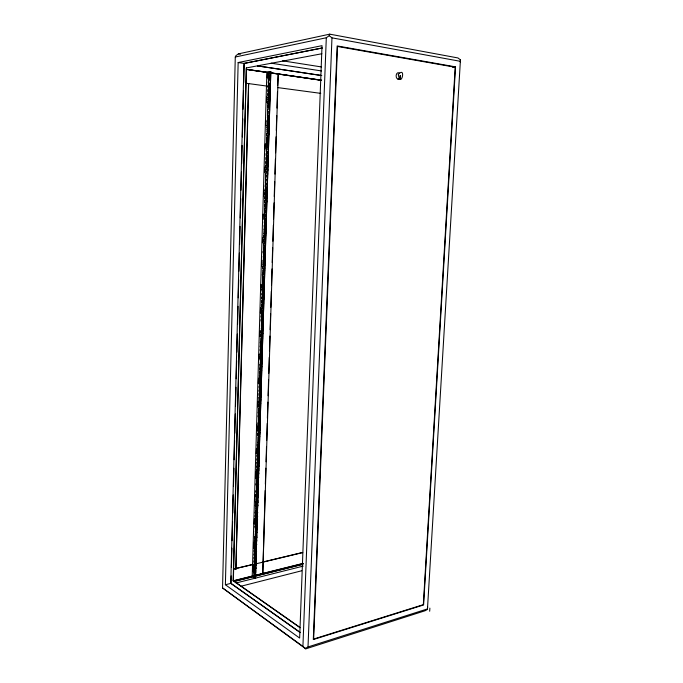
<?xml version="1.0" encoding="UTF-8"?>
<svg xmlns="http://www.w3.org/2000/svg" width="683" height="683" viewBox="0 0 683 683"><rect width="100%" height="100%" fill="white"/><g stroke="black" fill="none" stroke-linecap="round" stroke-linejoin="round"><path stroke-width="1.02" d="M427.635 606.897L427.438 609.458L425.014 610.773L305.788 648.85L222.556 587.935L235.276 57.022L235.942 55.639L238.393 53.88L329.727 34.15L457.977 57.953L460.444 59.865L460.342 62.162M225.39 584.75L238.154 62.537L322.017 45.667L299.641 638.059L225.39 584.75L230.999 583.342L300.409 632.526M230.999 583.342L231.187 575.889M231.4 567.36L231.887 548.184M232.075 540.731L232.57 521.547M232.783 513.027L233.244 494.919M233.458 486.39L233.919 468.282M234.132 459.761L234.619 440.586M234.815 433.124L235.302 413.949M235.49 406.487L235.976 387.312M236.19 378.792L236.651 360.684M236.873 352.155L237.325 334.047M237.573 324.459L238.034 306.351M238.247 297.822L238.709 279.714M238.93 271.194L239.383 253.077M239.605 244.557L240.066 226.449M240.279 217.92L240.766 198.744M240.979 190.224L241.441 172.107M241.662 163.587L242.124 145.479M242.337 136.959L242.798 118.842M243.037 109.254L243.498 91.146M243.72 82.617L244.181 64.509M300.102 627.737L233.142 580.763L246.358 67.933L321.881 53.744M235.823 569.383L248.544 83.471M235.942 569.468L248.68 83.446M252.881 570.971L253.034 565.644M253.53 548.594L253.717 542.2M254.247 524.092L254.4 518.764M254.93 500.648L255.083 495.32M255.587 478.271L255.775 471.885M256.296 453.768L256.458 448.441M256.987 430.333L257.141 425.005M257.67 406.889L257.824 401.561M258.353 383.453L258.507 378.126M259.036 360.009L259.19 354.682M259.719 336.574L259.873 331.246M260.402 313.13L260.556 307.802M261.085 289.694L261.239 284.367M261.768 266.25L261.922 260.932M262.451 242.815L262.605 237.488M263.134 219.38L263.296 214.052M263.817 195.936L263.979 190.608M264.509 172.5L264.663 167.173M265.192 149.056L265.346 143.729M265.875 125.621L266.029 120.293M266.558 102.177L266.712 96.849M267.275 77.674L267.394 73.414M253.905 576.811L254.289 574.412L254.221 576.734L255.51 577.596L254.221 576.734M254.008 573.387L255.604 574.164L254.008 573.387C251.523 567.641 259.429 574.497 254.076 571.065M254.102 569.938L255.707 570.715L254.102 569.938C251.6 564.192 259.557 571.039 254.17 567.616M254.204 566.489L255.809 567.257L254.204 566.489C251.668 560.743 259.694 567.582 254.272 564.158M255.673 561.528L255.604 563.868L254.307 563.031C251.745 557.285 259.83 564.115 254.375 560.7M254.409 559.59L256.014 560.342L254.409 559.59C251.822 553.836 259.967 560.658 254.477 557.251M254.511 556.124L256.125 556.876L254.511 556.124C251.89 550.378 260.103 557.183 254.58 553.785M254.614 552.658L256.227 553.401L254.614 552.658C251.967 546.904 260.24 553.708 254.682 550.319M254.716 549.183L255.101 546.767L255.032 549.115L256.33 549.926L255.032 549.115M254.819 545.726L256.432 546.46L254.819 545.726C252.121 539.971 260.505 546.75 254.887 543.378M254.921 542.251L256.535 542.968L254.921 542.251C252.198 536.496 260.641 543.258 254.99 539.894M256.637 539.476L255.024 538.759C252.275 533.013 260.778 539.758 255.092 536.411M255.126 535.276L255.51 532.851L255.442 535.207L256.74 535.984L255.442 535.207M255.229 531.784L255.613 529.351L255.544 531.716L256.842 532.484L255.544 531.716M255.331 528.283L256.945 528.984L255.331 528.283C252.514 522.546 261.162 529.223 255.399 525.919M255.433 524.783L257.056 525.475L255.433 524.783C252.599 519.046 261.282 525.705 255.502 522.418M255.536 521.274L257.158 521.957L255.536 521.274C252.684 515.545 261.401 522.171 255.604 518.909M255.638 517.765L257.26 518.448L255.638 517.765C252.77 512.045 261.512 518.636 255.707 515.392M255.741 514.248L257.363 514.922L255.741 514.248C252.83 508.528 261.674 515.119 255.809 511.874M255.843 510.73L256.227 508.297L256.159 510.671L257.474 511.396L256.159 510.671M255.946 507.213L257.576 507.87L255.946 507.213C252.923 501.459 262.041 508.101 256.014 504.831M256.048 503.687L257.679 504.336L256.048 503.687C252.992 497.924 262.187 504.566 256.125 501.305M256.159 500.152L256.543 497.711L256.475 500.093L257.781 500.801L256.475 500.093M256.262 496.618L257.892 497.258L256.262 496.618C253.18 490.881 262.417 497.446 256.33 494.227M256.364 493.075L257.995 493.707L256.364 493.075C253.299 487.363 262.485 493.86 256.432 490.684M256.466 489.532L256.859 487.081L256.782 489.472L258.097 490.163L256.782 489.472M256.569 485.98L258.208 486.603L256.569 485.98C253.581 480.337 262.562 486.629 256.646 483.59M256.68 482.429L257.064 479.978L256.996 482.377L258.311 483.043L256.996 482.377M256.782 478.877L258.413 479.483L256.782 478.877C253.871 473.293 262.648 479.398 256.851 476.469M256.885 475.308L258.524 475.914L256.885 475.308C253.991 469.759 262.707 475.786 256.953 472.909M256.987 471.748L258.626 472.337L256.987 471.748C254.127 466.224 262.767 472.166 257.064 469.341M257.098 468.179L258.737 468.76L257.098 468.179C254.264 462.681 262.818 468.538 257.167 465.763M257.201 464.602L258.84 465.183L257.201 464.602C254.4 459.138 262.861 464.901 257.269 462.186M257.303 461.025L258.951 461.597L257.303 461.025C254.546 455.595 262.904 461.264 257.38 458.6M257.414 457.439L259.053 458.003L257.414 457.439C254.691 452.044 262.938 457.619 257.482 455.015M257.517 453.853L259.164 454.408L257.517 453.853C254.827 448.483 262.981 453.973 257.585 451.429M257.619 450.259L259.267 450.814L257.619 450.259C254.981 444.923 263.015 450.319 257.696 447.835M259.378 447.211L257.73 446.665C255.126 441.363 263.049 446.665 257.798 444.232M257.832 443.062L258.225 440.578L258.157 443.011L259.48 443.6L258.157 443.011M257.935 439.451L258.328 436.975L258.259 439.408L259.591 439.989L258.259 439.408M258.046 435.848L259.694 436.369L258.046 435.848C255.562 430.64 263.16 435.677 258.114 433.406M258.148 432.228L259.805 432.749L258.148 432.228C255.707 427.054 263.203 432.006 258.225 429.786M258.259 428.608L259.907 429.12L258.259 428.608C255.852 423.46 263.237 428.335 258.328 426.166M258.362 424.988L260.018 425.492L258.362 424.988C255.997 419.866 263.279 424.664 258.439 422.538M258.473 421.36L258.866 418.867L258.789 421.317L260.129 421.855L258.789 421.317M258.575 417.723L260.232 418.218L258.575 417.723C256.287 412.66 263.365 417.304 258.652 415.273M258.686 414.094L260.343 414.572L258.686 414.094C256.424 409.04 263.407 413.616 258.755 411.636M258.789 410.449L259.181 407.947L259.113 410.406L260.454 410.927L259.113 410.406M258.9 406.803L260.556 407.273L258.9 406.803C256.714 401.8 263.501 406.24 258.968 404.336M259.002 403.149L260.667 403.619L259.002 403.149C256.851 398.172 263.553 402.552 259.079 400.69M259.113 399.495L260.778 399.956L259.113 399.495C256.987 394.535 263.604 398.855 259.181 397.028M259.224 395.841L260.88 396.285L259.224 395.841C257.107 390.889 263.689 395.167 259.292 393.365M259.327 392.179L260.991 392.614L259.327 392.179C257.218 387.244 263.783 391.479 259.403 389.703M259.438 388.507L261.102 388.943L259.438 388.507C257.32 383.59 263.886 387.782 259.506 386.023M259.54 384.836L261.213 385.263L259.54 384.836C257.431 379.927 263.979 384.077 259.617 382.352M259.651 381.157L261.324 381.575L259.651 381.157C257.542 376.265 264.082 380.371 259.728 378.672M259.762 377.468L261.427 377.887L259.762 377.468C257.645 372.602 264.184 376.666 259.83 374.984M259.864 373.789L261.538 374.19L259.864 373.789C257.756 368.922 264.295 372.952 259.941 371.296M259.975 370.092L261.649 370.493L259.975 370.092C257.858 365.251 264.398 369.23 260.052 367.599M260.086 366.395L261.76 366.788L260.086 366.395C257.961 361.563 264.509 365.507 260.155 363.902M260.197 362.699L260.59 360.172L260.522 362.673L261.871 363.083L260.522 362.673M260.3 358.993L261.982 359.369L260.3 358.993C258.174 354.187 264.722 358.054 260.377 356.492M260.411 355.28L262.093 355.655L260.411 355.28C258.276 350.49 264.833 354.315 260.488 352.778M261.948 349.44L262.204 351.933L260.522 351.566C258.379 346.793 264.944 350.575 260.599 349.056M260.633 347.852L262.315 348.21L260.633 347.852C258.481 343.088 265.055 346.827 260.701 345.333M260.735 344.121L262.426 344.48L260.735 344.121C258.592 339.383 265.166 343.079 260.812 341.611M260.846 340.399L261.248 337.854L261.171 340.373L262.528 340.74L261.171 340.373M260.957 336.659L262.639 337.001L260.957 336.659C258.797 331.955 265.388 335.558 261.034 334.141M261.068 332.928L262.75 333.253L261.068 332.928C258.908 328.233 265.499 331.793 261.145 330.401M261.179 329.18L261.58 326.636L261.504 329.163L262.87 329.505L261.504 329.163M261.29 325.432L261.691 322.888L261.615 325.415L262.981 325.748L261.615 325.415M261.401 321.684L263.092 321.992L261.401 321.684C259.233 317.04 265.824 320.455 261.469 319.149M261.512 317.928L263.203 318.227L261.512 317.928C259.335 313.301 265.935 316.664 261.58 315.392M261.623 314.163L263.314 314.462L261.623 314.163C259.446 309.561 266.037 312.874 261.691 311.627M261.734 310.398L262.135 307.845L261.734 310.398L263.425 310.688L263.501 308.135L261.802 307.854M261.845 306.624L263.536 306.906L261.845 306.624C259.668 302.057 266.25 305.267 261.913 304.08M261.956 302.851L263.647 303.124L261.956 302.851C259.753 299.111 265.96 301.007 262.024 300.298M263.51 296.789L263.758 299.333L262.067 299.069C259.864 295.338 266.08 297.199 262.135 296.516M263.621 292.99L263.877 295.543L262.178 295.287C259.967 291.573 266.191 293.391 262.246 292.734M263.732 289.191L263.988 291.743L262.289 291.496C260.078 287.791 266.302 289.575 262.357 288.935M262.4 287.705L264.099 287.944L262.4 287.705C260.18 284.008 266.421 285.75 262.468 285.135M262.511 283.906L262.912 281.328L262.835 283.897L264.21 284.137L262.835 283.897M262.622 280.098L263.023 277.52L262.946 280.09L264.321 280.32L262.946 280.09M264.184 273.934L264.441 276.504L262.733 276.291C260.505 272.637 266.763 274.267 262.81 273.712M262.844 272.474L263.245 269.896L263.177 272.474L264.552 272.688L263.177 272.474M264.415 266.276L264.663 268.863L262.955 268.658C260.718 265.03 266.993 266.583 263.032 266.08M263.066 264.833L263.476 262.246L263.399 264.833L264.782 265.03L263.399 264.833M263.186 261.008L263.587 258.422L263.186 261.008L264.893 261.196L264.97 258.601L263.254 258.422M263.296 257.175L263.698 254.58L263.296 257.175L265.004 257.354L265.081 254.759L263.373 254.58M264.867 250.909L265.124 253.504L263.407 253.333C261.154 249.765 267.463 251.156 263.484 250.738M263.518 249.491L263.928 246.896L263.851 249.491L265.235 249.654L263.851 249.491M263.629 245.641L264.039 243.046L263.629 245.641L265.346 245.803L265.422 243.191L263.706 243.046M263.749 241.791L263.826 239.187L264.073 241.791L265.465 241.936L264.073 241.791M263.86 237.932C265.021 231.17 262.315 239.776 265.576 238.077M263.971 234.073L264.381 231.469L263.971 234.073L265.696 234.201L265.772 231.588L264.048 231.46M264.09 230.205L264.492 227.593L264.09 230.205L265.807 230.325L265.883 227.712L264.167 227.593M264.201 226.329L264.611 223.725L264.201 226.329L265.926 226.449L266.003 223.828L264.278 223.717M264.312 222.453L264.722 219.841L264.312 222.453L266.037 222.564L266.114 219.935L264.389 219.832M264.432 218.569L264.833 215.956L264.432 218.569L266.157 218.671L266.233 216.041L264.509 215.948M264.543 214.684L264.953 212.063L264.543 214.684L266.268 214.778L266.344 212.14L264.62 212.054M264.654 210.791L265.064 208.17L264.654 210.791L266.387 210.876L266.464 208.238L264.731 208.161M266.25 204.319L266.498 206.966L264.773 206.889L264.85 204.26L266.575 204.328M264.884 202.988L264.961 200.35C269.828 199.854 263.834 207.18 264.961 200.35M265.004 199.086L265.081 196.439C269.947 195.91 263.945 203.286 265.081 196.439M265.115 195.167L265.192 192.529C270.067 191.966 264.056 199.385 265.192 192.529M265.235 191.249C269.256 191.368 262.801 191.88 265.311 188.602L267.044 188.645L265.311 188.602M265.346 187.33L265.422 184.683C270.306 184.06 264.287 191.573 265.422 184.683M265.465 183.403L265.542 180.747C270.425 180.099 264.398 187.663 265.542 180.747M265.576 179.467L265.653 176.812C270.545 176.129 264.509 183.744 265.653 176.812M265.696 175.531L265.772 172.876C270.664 172.159 264.62 179.825 265.772 172.876M265.807 171.587L265.883 168.923C270.784 168.189 264.731 175.898 265.883 168.923M265.926 167.642L266.003 164.979C270.903 164.202 264.85 171.962 266.003 164.979M266.037 163.689L266.122 161.017C271.023 160.215 264.961 168.027 266.122 161.017M266.157 159.728L266.233 157.056C271.151 156.228 265.072 164.082 266.233 157.056M266.276 155.767L266.353 153.094C271.271 152.224 265.183 160.129 266.353 153.094M266.387 151.797L266.472 149.116C271.39 148.228 265.303 156.176 266.472 149.116M266.916 145.172L266.84 147.852L266.583 145.146L268.334 145.095L266.583 145.146M267.036 141.193L266.959 143.882L266.703 141.159L268.453 141.099L266.703 141.159M266.737 139.861L266.822 137.172L268.24 137.078L268.154 139.776L266.737 139.861L268.154 139.776M266.857 135.874L266.933 133.185C271.877 132.161 265.755 140.314 266.933 133.185M267.386 129.215L267.309 131.913L267.053 129.181L268.812 129.104L267.053 129.181M267.096 127.883L267.173 125.185L268.59 125.057L268.513 127.764L267.096 127.883L268.513 127.764M267.625 121.207L267.548 123.913L267.292 121.173L269.051 121.079L267.292 121.173M267.745 117.194L267.659 119.909L267.412 117.16L269.17 117.049L267.412 117.16M267.446 115.854L267.523 113.139L269.29 113.028L268.871 115.709L267.779 115.897L267.523 113.139M267.565 111.833L267.642 109.118C272.602 107.914 266.447 116.366 267.642 109.118M268.095 105.131L268.018 107.846L267.762 105.088L269.529 104.96L267.762 105.088M267.804 103.782C272.756 102.851 265.217 105.822 267.881 101.058L269.648 100.913L267.881 101.058M268.334 97.063L268.257 99.786L268.001 97.02L269.768 96.866L268.001 97.02M268.035 95.705L268.12 92.973C273.098 91.642 266.908 100.299 268.12 92.973M268.154 91.659C273.115 90.788 265.388 93.597 268.24 88.927L270.007 88.756L268.24 88.927M268.274 87.603C273.209 86.707 265.533 89.567 268.359 84.871L270.126 84.692L268.359 84.871M268.393 83.548L268.479 80.807C273.465 79.373 267.258 88.192 268.479 80.807M268.513 79.484C273.379 78.528 265.832 81.508 268.598 76.744L270.366 76.547L268.598 76.744M268.632 75.42L268.718 72.671L270.494 72.466L269.051 72.722C266.353 77.555 272.748 74.234 268.974 75.472M254.315 573.31L254.383 570.988M254.417 569.861L254.486 567.539M254.52 566.412L254.588 564.081M255.912 563.791L254.622 562.963L254.691 560.623M254.725 559.514L254.793 557.183M254.827 556.056L254.896 553.717M254.93 552.59L254.998 550.242M255.135 545.657L255.203 543.309M255.237 542.174L255.305 539.826M255.408 536.343L255.024 538.759M255.647 528.215L255.715 525.85M255.749 524.715L255.818 522.35M255.852 521.214L255.92 518.841M255.954 517.705L256.023 515.332M256.057 514.188L256.125 511.815M256.262 507.145L256.338 504.771M256.373 503.619L256.441 501.237M256.577 496.558L256.646 494.168M256.68 493.015L256.748 490.625M256.893 485.929L256.962 483.53M257.098 478.817L257.167 476.418M257.201 475.257L257.278 472.849M257.312 471.688L257.38 469.281M257.414 468.12L257.482 465.712M257.517 464.551L257.593 462.135M257.628 460.974L257.696 458.549M257.73 457.388L257.798 454.972M257.832 453.802L257.909 451.378M257.943 450.208L258.012 447.783M258.123 444.181L257.73 446.665M258.362 435.797L258.439 433.364M258.473 432.185L258.541 429.744M258.575 428.565L258.652 426.124M258.686 424.946L258.755 422.495M258.9 417.689L258.968 415.23M259.002 414.052L259.079 411.593M259.224 406.769L259.292 404.302M259.327 403.115L259.403 400.648M259.438 399.461L259.506 396.994M259.54 395.807L259.617 393.331M259.651 392.136L259.719 389.669M259.762 388.473L259.83 385.997M259.864 384.802L259.941 382.318M259.975 381.123L260.044 378.638M260.086 377.443L260.155 374.958M260.189 373.755L260.266 371.262M260.3 370.066L260.377 367.574M260.411 366.37L260.479 363.877M260.624 358.968L260.701 356.466M260.735 355.254L260.812 352.752M260.923 349.039L260.522 351.566M260.957 347.826L261.026 345.316M261.068 344.104L261.137 341.585M261.282 336.642L261.358 334.124M261.393 332.903L261.469 330.384M261.726 321.667L261.802 319.132M261.837 317.911L261.913 315.375M261.948 314.154L262.024 311.61M262.17 306.616L262.246 304.072M262.281 302.842L262.357 300.289M262.468 296.507L262.067 299.069M262.579 292.717L262.178 295.287M262.69 288.926L262.289 291.496M262.724 287.697L262.801 285.135M263.134 273.712L262.733 276.291M263.365 266.071L262.955 268.658M263.809 250.738L263.407 253.333M265.183 204.277L264.773 206.889M265.559 191.266L265.644 188.628M267.079 139.895L266.822 137.172M267.429 127.917L267.173 125.185M268.137 103.825L268.214 101.101M268.496 91.701L268.573 88.969M268.615 87.655L268.692 84.914M268.854 79.535L268.931 76.795M255.194 577.681L255.263 575.351L253.974 574.488M255.297 574.241L255.365 571.91M255.399 570.792L255.468 568.461M255.502 567.334L255.57 564.995M255.707 560.419L255.775 558.079M255.809 556.952L255.877 554.605M255.912 553.478L255.98 551.13M256.014 549.994L256.082 547.646L254.785 546.844M256.116 546.528L256.185 544.172M256.219 543.036L256.287 540.688M256.321 539.544L256.39 537.188M256.424 536.053L256.492 533.688L255.194 532.919M256.526 532.552L256.595 530.187L255.297 529.419M256.629 529.052L256.706 526.678M256.74 525.543L256.808 523.169M256.842 522.025L256.91 519.652M256.945 518.508L257.013 516.135M257.047 514.991L257.115 512.609M257.149 511.465L257.226 509.083L255.912 508.357M257.26 507.93L257.329 505.548M257.363 504.395L257.431 502.014M257.465 500.861L257.534 498.47L256.227 497.77M257.568 497.318L257.645 494.919M257.679 493.766L257.747 491.376M257.781 490.215L257.85 487.816L256.535 487.141M257.884 486.663L257.961 484.256M257.995 483.103L258.063 480.695L256.748 480.029M258.097 479.534L258.165 477.127M258.2 475.966L258.276 473.558M258.311 472.397L258.379 469.981M258.413 468.82L258.49 466.395M258.524 465.234L258.592 462.809M258.626 461.648L258.703 459.224M258.737 458.054L258.806 455.629M258.84 454.46L258.908 452.035M258.951 450.857L259.019 448.424M259.053 447.254L259.122 444.821M259.164 443.651L259.233 441.209L257.901 440.629M259.267 440.031L259.344 437.59L258.012 437.018M259.378 436.42L259.446 433.97M259.48 432.791L259.557 430.35M259.591 429.163L259.66 426.713M259.694 425.535L259.771 423.084M259.805 421.898L259.873 419.447L258.541 418.91M259.916 418.261L259.984 415.802M260.018 414.615L260.095 412.156M260.129 410.97L260.197 408.502L258.866 407.99M260.24 407.316L260.308 404.84M260.343 403.653L260.419 401.186M260.454 399.99L260.53 397.515M260.565 396.328L260.633 393.843M260.667 392.648L260.744 390.172M260.778 388.977L260.855 386.493M260.889 385.297L260.966 382.804M261 381.609L261.068 379.116M261.111 377.921L261.179 375.428M261.213 374.224L261.29 371.731M261.324 370.528L261.401 368.026M261.435 366.822L261.512 364.321M261.546 363.108L261.623 360.607L260.266 360.197M261.657 359.395L261.726 356.893M261.768 355.681L261.837 353.171M261.982 348.228L262.059 345.709M262.093 344.497L262.17 341.978M262.204 340.757L262.605 338.213L260.923 337.88M262.315 337.018L262.392 334.491M262.426 333.27L262.503 330.743M262.537 329.522L262.614 326.986L261.256 326.653M262.648 325.765L263.049 323.213L261.367 322.905M262.759 322.009L262.835 319.465M262.87 318.244L262.946 315.7M262.989 314.47L263.057 311.926M263.211 306.923L263.288 304.362M263.322 303.132L263.399 300.58M263.775 287.953L263.843 285.383M263.886 284.145L264.287 281.567L262.588 281.336M263.997 280.329L264.398 277.75L262.699 277.529M264.219 272.688L264.628 270.101L262.921 269.896M264.449 265.03L264.859 262.443L263.143 262.246M264.902 249.654L265.311 247.05L263.595 246.896M265.132 241.936L265.542 239.332L263.826 239.187M265.252 238.068L265.653 235.464L263.937 235.328M266.635 191.283L266.712 188.628M268.001 145.061L268.257 147.784L266.507 147.827M268.12 141.074L268.376 143.797L266.626 143.848M268.479 129.07L268.726 131.802L266.976 131.879M268.709 121.036L268.965 123.785L267.207 123.879M267.326 119.867L268.752 119.73L268.829 117.015M269.187 104.917L269.444 107.683L267.685 107.812M269.23 103.603L269.307 100.871M269.426 96.824L269.683 99.598L267.915 99.744M269.589 91.454L269.674 88.713M269.708 87.39L269.794 84.649M269.947 79.254L270.033 76.505M270.067 75.173L270.152 72.424M255.433 578.399L270.801 71.758L255.433 578.399L252.223 576.247L266.874 72.338L270.459 71.706M265.149 490.556L262.776 573.788L278.229 73.926L277.648 85.682M265.346 484.162L265.841 468.179M266.037 461.785L266.498 446.87M266.694 440.475L267.224 423.434M267.386 418.107L267.881 402.125M268.077 395.73L268.573 379.748M268.769 373.353L269.264 357.371M269.461 350.977L269.922 336.062M270.118 329.676L270.613 313.693M270.81 307.299L271.305 291.317M271.501 284.922L271.996 268.94M272.193 262.545L272.654 247.63M272.85 241.236L273.345 225.253M273.541 218.867L274.037 202.885M274.233 196.491L274.694 181.576M274.925 174.114L275.386 159.199M275.582 152.804L276.069 136.822M276.274 130.436L276.735 115.512M276.957 108.059L277.452 92.077M305.788 648.85L302.919 646.383L326.303 37.753L329.215 35.695L329.727 34.15M305.403 648.38L308.016 646.946L331.964 37.847L329.215 35.695M400.306 78.997L400.17 75.625L400.306 78.997L398.001 79.219L399.487 79.057M455.527 66.866L423.605 604.942L313.301 639.544L337.163 45.923L455.527 66.866L452.59 67.275M427.438 609.458L460.444 59.865M429.684 611.251L429.872 608.143M308.016 646.946L427.438 608.92M240.775 586.296L301.715 570.766M236.147 582.966L303.218 566.105M253.734 576.042L262.776 573.788M233.74 581.464L302.842 564.209M233.868 581.549L302.979 564.286M233.159 580.815L303.15 563.381M303.354 563.501L233.347 580.951L246.358 67.933M253.051 564.354L233.466 569.059L253.248 564.474M262.332 562.126L302.543 552.47M255.305 563.979L302.74 552.581M235.276 57.022L326.303 37.753M322 47.989L243.976 63.408L230.777 583.393L300.179 632.595M322.248 48.032L244.207 63.442L238.154 62.537M248.902 69.615L321.514 80.193M267.429 72.347L270.801 71.758M246.196 83.266L267.19 86.109M277.477 87.561L320.745 93.358M321.36 80.21L246.341 69.401L321.01 80.312M257.679 65.901L320.873 75.395M257.534 65.927L321.778 75.574M271.16 63.195L321.548 70.947M238.393 53.88L240.493 54.205M282.557 60.821L321.471 66.943M331.964 37.847L460.316 61.308M398.3 79.33C395.03 78.596 395.542 71.621 399.239 72.782M253.478 576.802L255.749 578.322M233.355 580.712L299.461 627.054M222.556 587.935L302.919 646.383M337.513 46.478L313.659 639.04L423.34 604.668L455.194 67.241L337.513 46.478M398.266 74.43C400.733 89.319 406.709 65.457 398.266 74.43"/></g></svg>
